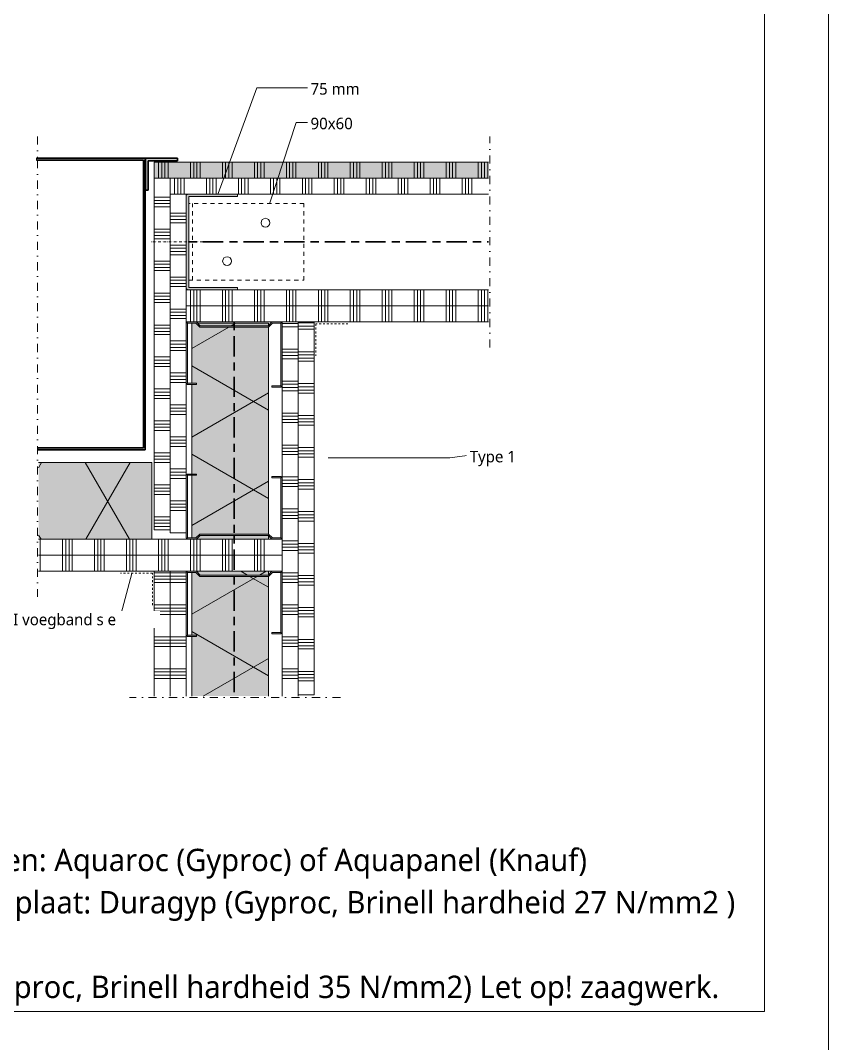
# Model space of a CAD drawing. Header units: millimetres. Extents: x -617 to 12931, y -7813 to -1363.
# Drawn here: x 12299 to 12931, y -2823 to -2023 of the extents above; entities that cross this region are included whole.
import ezdxf

# ---------------------------------------------------------------- set-up
doc = ezdxf.new("R2010")
doc.units = ezdxf.units.MM
for name, pattern in [('Center', [31.75, 6.35, -4.7625, 15.875, -4.7625]), ('Dash', [6.35, 3.175, -3.175]), ('Dash dot', [15.875, 6.35, -4.7625, 0, -4.7625]), ('Streep 1_5', [3, 1.5, -1.5]), ('Streep-stip _ detail', [4, 2, -1, 0, -1])]:
    doc.linetypes.add(name, pattern=pattern)
for name, color, linetype, lineweight in [('A-ANNO-IDEN', 131, 'Continuous', 18), ('A-DETL', 90, 'Continuous', 13), ('A-DETL-CNTR', 5, 'Center', 35), ('A-DETL-GENF', 92, 'Continuous', 18), ('A-DETL-THIN', 151, 'Continuous', 18), ('G-ANNO-TEXT', 231, 'Continuous', 13)]:
    doc.layers.add(name, color=color, linetype=linetype, lineweight=lineweight)
doc.styles.add('Segoe UI_2', font='segoeui.ttf', dxfattribs={"height": 9})
doc.styles.add('Segoe UI_4', font='segoeui.ttf', dxfattribs={"height": 17.5})
pattern_1 = [(60, (0, 60.8), (-51.962, 30), []), (120, (0, 60.8), (-51.962, -30), [])]

# ---------------------------------------------------------------- blocks, each defined once
blk = doc.blocks.new('42 isolatie - Type 1-3760036-22_1 Principedetails metalstud')
at = {"layer": 'A-DETL-GENF'}
h = blk.add_hatch(color=256, dxfattribs=at)
h.paths.add_polyline_path([(229.18, 0.8), (250.28, 0.8), (250.28, 60.8), (161.69, 60.8), (161.69, 0.8), (170.41, 0.8)])
h.paths.add_polyline_path([(52.87, 0.8), (88.44, 0.8), (88.44, 60.8), (0.28, 60.8), (0.28, 0.8)])
at = {"layer": 'A-DETL-GENF', "lineweight": 13}
h = blk.add_hatch(dxfattribs=at)
h.set_pattern_fill('FP_1', color=256, style=0, pattern_type=2)
h.set_pattern_definition(pattern_1)
h.paths.add_polyline_path([(229.18, 0.8), (250.28, 0.8), (250.28, 60.8), (161.69, 60.8), (161.69, 0.8), (170.41, 0.8)])
h.paths.add_polyline_path([(52.87, 0.8), (88.44, 0.8), (88.44, 60.8), (0.28, 60.8), (0.28, 0.8)])
at = {"layer": 'A-DETL-GENF'}
for p, q in [((88.44, 60.8), (0.28, 60.8)), ((0.28, 60.8), (0.28, 0.8)), ((88.44, 60.8), (0.28, 60.8)), ((0.28, 60.8), (0.28, 0.8)), ((250.28, 60.8), (161.69, 60.8)), ((250.28, 60.8), (161.69, 60.8)), ((250.28, 0.8), (250.28, 60.8)), ((250.28, 0.8), (250.28, 60.8)), ((0.28, 0.8), (88.44, 0.8)), ((161.69, 0.8), (250.28, 0.8))]:
    blk.add_line(p, q, dxfattribs=at)
blk = doc.blocks.new('42 isolatie - Type 1-3760037-22_1 Principedetails metalstud')
at = {"layer": 'A-DETL-GENF'}
h = blk.add_hatch(color=256, dxfattribs=at)
h.paths.add_polyline_path([(291.93, 4.51), (291.93, 60.8), (198.28, 60.8), (198.28, 7.09), (195.28, 4.09), (195.28, 0.8), (244.28, 0.8), (244.28, 4.51), (245.28, 4.51), (245.28, 0.8), (291.93, 0.8)])
h.paths.add_polyline_path([(197.28, 7.51), (197.28, 60.51), (196.99, 60.8), (194.28, 60.8), (194.28, 4.51), (197.11, 7.34)])
h.paths.add_polyline_path([(169.28, 4.51), (169.28, 60.8), (166.57, 60.8), (166.28, 60.51), (166.28, 7.51), (168.28, 5.51)])
h.paths.add_polyline_path([(168.28, 4.09), (165.28, 7.09), (165.28, 60.8), (3.28, 60.8), (3.28, 7.09), (0.28, 4.09), (0.28, 0.8), (47.28, 0.8), (47.28, 4.51), (48.28, 4.51), (48.28, 0.8), (118.28, 0.8), (118.28, 4.51), (119.28, 4.51), (119.28, 0.8), (168.28, 0.8)])
h.paths.add_polyline_path([(2.28, 60.51), (1.99, 60.8), (0.28, 60.8), (0.28, 5.51), (2.28, 7.51)])
at = {"layer": 'A-DETL-GENF', "lineweight": 13}
h = blk.add_hatch(dxfattribs=at)
h.set_pattern_fill('FP_1', color=256, style=0, pattern_type=2)
h.set_pattern_definition(pattern_1)
h.paths.add_polyline_path([(291.93, 4.51), (291.93, 60.8), (198.28, 60.8), (198.28, 7.09), (195.28, 4.09), (195.28, 0.8), (244.28, 0.8), (244.28, 4.51), (245.28, 4.51), (245.28, 0.8), (291.93, 0.8)])
h.paths.add_polyline_path([(197.28, 7.51), (197.28, 60.51), (196.99, 60.8), (194.28, 60.8), (194.28, 4.51), (197.11, 7.34)])
h.paths.add_polyline_path([(169.28, 4.51), (169.28, 60.8), (166.57, 60.8), (166.28, 60.51), (166.28, 7.51), (168.28, 5.51)])
h.paths.add_polyline_path([(168.28, 4.09), (165.28, 7.09), (165.28, 60.8), (3.28, 60.8), (3.28, 7.09), (0.28, 4.09), (0.28, 0.8), (47.28, 0.8), (47.28, 4.51), (48.28, 4.51), (48.28, 0.8), (118.28, 0.8), (118.28, 4.51), (119.28, 4.51), (119.28, 0.8), (168.28, 0.8)])
h.paths.add_polyline_path([(2.28, 60.51), (1.99, 60.8), (0.28, 60.8), (0.28, 5.51), (2.28, 7.51)])
at = {"layer": 'A-DETL-GENF'}
for p, q in [((1.99, 60.8), (0.28, 60.8)), ((0.28, 60.8), (0.28, 5.51)), ((1.99, 60.8), (0.28, 60.8)), ((0.28, 60.8), (0.28, 5.51)), ((165.28, 60.8), (3.28, 60.8)), ((165.28, 60.8), (3.28, 60.8)), ((169.28, 60.8), (166.57, 60.8)), ((169.28, 60.8), (166.57, 60.8)), ((196.99, 60.8), (194.28, 60.8)), ((196.99, 60.8), (194.28, 60.8)), ((291.93, 60.8), (198.28, 60.8)), ((291.93, 60.8), (198.28, 60.8)), ((0.28, 4.09), (0.28, 0.8)), ((0.28, 0.8), (47.28, 0.8)), ((0.28, 0.8), (47.28, 0.8)), ((48.28, 0.8), (118.28, 0.8)), ((48.28, 0.8), (118.28, 0.8)), ((119.28, 0.8), (168.28, 0.8)), ((119.28, 0.8), (168.28, 0.8)), ((195.28, 0.8), (244.28, 0.8)), ((195.28, 0.8), (244.28, 0.8)), ((245.28, 0.8), (291.93, 0.8)), ((245.28, 0.8), (291.93, 0.8))]:
    blk.add_line(p, q, dxfattribs=at)
blk = doc.blocks.new('40  gipsplaat - D12_5-V281-22_1 Principedetails metalstud')
at = {"layer": 'A-DETL-GENF', "lineweight": 13}
h = blk.add_hatch(dxfattribs=at)
h.set_pattern_fill('FP_362', color=256, style=0, pattern_type=2)
h.set_pattern_definition([(270, (12493.336, -2441.272), (25, 1e-15), []), (270, (12490.836, -2441.272), (25, 1e-15), []), (270, (12488.336, -2441.272), (25, 1e-15), []), (270, (12485.836, -2441.272), (25, 1e-15), [])])
h.paths.add_polyline_path([(1, 12.5), (0, 12.5), (0, 0), (190.44, 0), (190.44, 12.5), (5.4, 12.5)])
h.paths.add_polyline_path([(466.85, 12.5), (263.68, 12.5), (263.68, 0), (466.85, 0)])
at = {"layer": 'A-DETL-GENF'}
for p, q in [((1, 12.5), (0, 12.5)), ((0, 12.5), (0, 0)), ((1, 12.5), (0, 12.5)), ((0, 12.5), (0, 0)), ((8, 12.5), (1, 12.5)), ((67, 12.5), (8, 12.5)), ((67, 12.5), (8, 12.5)), ((74, 12.5), (67, 12.5)), ((75, 12.5), (74, 12.5)), ((75, 12.5), (74, 12.5)), ((100, 12.5), (75, 12.5)), ((190.44, 12.5), (100, 12.5)), ((190.44, 12.5), (100, 12.5)), ((466.85, 12.5), (263.68, 12.5)), ((466.85, 12.5), (263.68, 12.5)), ((0, 0), (190.44, 0)), ((263.68, 0), (466.85, 0))]:
    blk.add_line(p, q, dxfattribs=at)
blk = doc.blocks.new('40  gipsplaat - D12_5-V282-22_1 Principedetails metalstud')
at = {"layer": 'A-DETL-GENF', "lineweight": 13}
h = blk.add_hatch(dxfattribs=at)
h.set_pattern_fill('FP_363', color=256, style=0, pattern_type=2)
h.set_pattern_definition([(270, (12493.336, -2428.772), (25, 1e-15), []), (270, (12490.836, -2428.772), (25, 1e-15), []), (270, (12488.336, -2428.772), (25, 1e-15), []), (270, (12485.836, -2428.772), (25, 1e-15), [])])
h.paths.add_polyline_path([(1, 12.5), (0, 12.5), (0, 0), (190.44, 0), (190.44, 12.5), (5.4, 12.5)])
h.paths.add_polyline_path([(454.35, 12.5), (263.68, 12.5), (263.68, 0), (454.35, 0)])
at = {"layer": 'A-DETL-GENF'}
for p, q in [((190.44, 12.5), (0, 12.5)), ((0, 12.5), (0, 0)), ((190.44, 12.5), (0, 12.5)), ((454.35, 12.5), (263.68, 12.5)), ((454.35, 12.5), (263.68, 12.5)), ((454.35, 0), (454.35, 12.5)), ((0, 0), (1, 0)), ((0, 0), (1, 0)), ((1, 0), (8, 0)), ((8, 0), (67, 0)), ((8, 0), (67, 0)), ((67, 0), (74, 0)), ((74, 0), (190.44, 0)), ((74, 0), (190.44, 0)), ((263.68, 0), (380.35, 0)), ((263.68, 0), (380.35, 0)), ((380.35, 0), (387.35, 0)), ((387.35, 0), (446.35, 0)), ((387.35, 0), (446.35, 0)), ((446.35, 0), (453.35, 0)), ((453.35, 0), (454.35, 0)), ((453.35, 0), (454.35, 0))]:
    blk.add_line(p, q, dxfattribs=at)
blk = doc.blocks.new('40  gipsplaat - D12_5-V289-22_1 Principedetails metalstud')
at = {"layer": 'A-DETL-GENF', "lineweight": 13}
h = blk.add_hatch(dxfattribs=at)
h.set_pattern_fill('FP_378', color=256, style=0, pattern_type=2)
h.set_pattern_definition([(90, (-12405.836, 2146.272), (-25, 1e-15), []), (90, (-12403.336, 2146.272), (-25, 1e-15), []), (90, (-12400.836, 2146.272), (-25, 1e-15), []), (90, (-12398.336, 2146.272), (-25, 1e-15), [])])
h.paths.add_polyline_path([(249, -12.5), (249, 0), (0, 0), (0, -12.5), (52.5, -12.5)])
at = {"layer": 'A-DETL-GENF'}
for p, q in [((249, 0), (0, 0)), ((0, 0), (0, -12.5)), ((0, -2.75), (0, -12.5)), ((0, -12.5), (12.5, -12.5)), ((12.5, -12.5), (13.5, -12.5)), ((12.5, -12.5), (13.5, -12.5)), ((13.5, -12.5), (52.5, -12.5)), ((52.5, -12.5), (249, -12.5)), ((52.5, -12.5), (249, -12.5))]:
    blk.add_line(p, q, dxfattribs=at)
blk = doc.blocks.new('40  gipsplaat - stootvast D12_5-V290-22_1 Principedetails metalstud')
at = {"layer": 'A-DETL-GENF'}
blk.add_hatch(color=256, dxfattribs=at).paths.add_polyline_path([(12.5, -12.5), (261.5, -12.5), (261.5, 0), (0, 0), (0, -12.5)])
at = {"layer": 'A-DETL-GENF', "lineweight": 13}
h = blk.add_hatch(dxfattribs=at)
h.set_pattern_fill('FP_379', color=256, style=0, pattern_type=2)
h.set_pattern_definition([(90, (-12393.336, 2133.772), (-25, 1e-15), []), (90, (-12390.836, 2133.772), (-25, 1e-15), []), (90, (-12388.336, 2133.772), (-25, 1e-15), []), (90, (-12385.836, 2133.772), (-25, 1e-15), [])])
h.paths.add_polyline_path([(261.5, -12.5), (261.5, 0), (0, 0), (0, -12.5), (35.83, -12.5)])
at = {"layer": 'A-DETL-GENF'}
for p, q in [((261.5, 0), (0, 0)), ((0, 0), (0, -12.5)), ((261.5, 0), (0, 0)), ((0, 0), (0, -12.5)), ((0, -12.5), (12.5, -12.5)), ((12.5, -12.5), (261.5, -12.5)), ((12.5, -12.5), (261.5, -12.5))]:
    blk.add_line(p, q, dxfattribs=at)
blk = doc.blocks.new('40  gipsplaat - D12_5-V291-22_1 Principedetails metalstud')
at = {"layer": 'A-DETL-GENF', "lineweight": 13}
h = blk.add_hatch(dxfattribs=at)
h.set_pattern_fill('FP_380', color=256, style=0, pattern_type=2)
h.set_pattern_definition([(90, (-12418.336, 2246.272), (-25, 1e-15), []), (90, (-12415.836, 2246.272), (-25, 1e-15), []), (90, (-12413.336, 2246.272), (-25, 1e-15), []), (90, (-12410.836, 2246.272), (-25, 1e-15), [])])
h.paths.add_polyline_path([(236.5, -12.5), (236.5, 0), (0, 0), (0, -12.5), (100, -12.5)])
at = {"layer": 'A-DETL-GENF'}
for p, q in [((236.5, 0), (0, 0)), ((0, 0), (0, -12.5)), ((0, 0), (0, -12.5)), ((0, -12.5), (1, -12.5)), ((0, -12.5), (1, -12.5)), ((1, -12.5), (8, -12.5)), ((8, -12.5), (67, -12.5)), ((8, -12.5), (67, -12.5)), ((67, -12.5), (74, -12.5)), ((74, -12.5), (75, -12.5)), ((74, -12.5), (75, -12.5)), ((75, -12.5), (100, -12.5)), ((100, -12.5), (236.5, -12.5)), ((100, -12.5), (236.5, -12.5))]:
    blk.add_line(p, q, dxfattribs=at)
blk = doc.blocks.new('40  gipsplaat - D12_5-V292-22_1 Principedetails metalstud')
at = {"layer": 'A-DETL-GENF', "lineweight": 13}
h = blk.add_hatch(dxfattribs=at)
h.set_pattern_fill('FP_381', color=256, style=0, pattern_type=2)
h.set_pattern_definition([(90, (-12418.336, 2233.772), (-25, 1e-15), []), (90, (-12415.836, 2233.772), (-25, 1e-15), []), (90, (-12413.336, 2233.772), (-25, 1e-15), []), (90, (-12410.836, 2233.772), (-25, 1e-15), [])])
h.paths.add_polyline_path([(236.5, -12.5), (236.5, 0), (0, 0), (0, -12.5), (40, -12.5)])
at = {"layer": 'A-DETL-GENF'}
for p, q in [((1, 0), (0, 0)), ((0, 0), (0, -12.5)), ((1, 0), (0, 0)), ((40, 0), (1, 0)), ((236.5, 0), (40, 0)), ((236.5, 0), (40, 0)), ((0, -12.5), (236.5, -12.5)), ((0, -12.5), (236.5, -12.5))]:
    blk.add_line(p, q, dxfattribs=at)
blk = doc.blocks.new('40  gipsplaat - D12_5-2957552-22_1 Principedetails metalstud')
at = {"layer": 'A-DETL-GENF', "lineweight": 13}
h = blk.add_hatch(dxfattribs=at)
h.set_pattern_fill('FP_382', color=256, style=0, pattern_type=2)
h.set_pattern_definition([(270, (2562.42, 12503.336), (25, 1e-15), []), (270, (2564.92, 12503.336), (25, 1e-15), []), (270, (2567.42, 12503.336), (25, 1e-15), []), (270, (2569.92, 12503.336), (25, 1e-15), [])])
h.paths.add_polyline_path([(1, -12.5), (293.65, -12.5), (293.65, 0), (1, 0)])
at = {"layer": 'A-DETL-GENF'}
for p, q in [((50.65, 0), (1, 0)), ((50.65, 0), (1, 0)), ((58.65, 0), (50.65, 0)), ((97.65, 0), (58.65, 0)), ((124.65, 0), (97.65, 0)), ((124.65, 0), (97.65, 0)), ((163.65, 0), (124.65, 0)), ((171.65, 0), (163.65, 0)), ((243.65, 0), (171.65, 0)), ((243.65, 0), (171.65, 0)), ((253.65, 0), (243.65, 0)), ((292.65, 0), (253.65, 0)), ((293.65, 0), (292.65, 0)), ((293.65, 0), (292.65, 0)), ((293.65, -12.5), (293.65, 0)), ((293.65, -12.5), (293.65, 0)), ((1, -12.5), (2, -12.5)), ((1, -12.5), (2, -12.5)), ((2, -12.5), (293.65, -12.5))]:
    blk.add_line(p, q, dxfattribs=at)
blk = doc.blocks.new('40  gipsplaat - D12_5-2957553-22_1 Principedetails metalstud')
at = {"layer": 'A-DETL-GENF', "lineweight": 13}
h = blk.add_hatch(dxfattribs=at)
h.set_pattern_fill('FP_383', color=256, style=0, pattern_type=2)
h.set_pattern_definition([(270, (2560.42, 12515.836), (25, 1e-15), []), (270, (2562.92, 12515.836), (25, 1e-15), []), (270, (2565.42, 12515.836), (25, 1e-15), []), (270, (2567.92, 12515.836), (25, 1e-15), [])])
h.paths.add_polyline_path([(0, -12.5), (291.65, -12.5), (291.65, 0), (0, 0)])
at = {"layer": 'A-DETL-GENF'}
for p, q in [((291.65, 0), (0, 0)), ((0, 0), (0, -12.5)), ((291.65, 0), (0, 0)), ((0, 0), (0, -12.5)), ((291.65, -12.5), (291.65, 0)), ((291.65, -12.5), (291.65, 0)), ((0, -12.5), (291.65, -12.5)), ((0, -12.5), (291.65, -12.5))]:
    blk.add_line(p, q, dxfattribs=at)
blk = doc.blocks.new('40  gipsplaat - D12_5-2957554-22_1 Principedetails metalstud')
at = {"layer": 'A-DETL-GENF', "lineweight": 13}
h = blk.add_hatch(dxfattribs=at)
h.set_pattern_fill('FP_384', color=256, style=0, pattern_type=2)
h.set_pattern_definition([(90, (-2168.772, -12428.336), (-25, 1e-15), []), (90, (-2171.272, -12428.336), (-25, 1e-15), []), (90, (-2173.772, -12428.336), (-25, 1e-15), []), (90, (-2176.272, -12428.336), (-25, 1e-15), [])])
h.paths.add_polyline_path([(265, 0), (0, 0), (0, -12.5), (265, -12.5)])
at = {"layer": 'A-DETL-GENF'}
for p, q in [((1, 0), (0, 0)), ((0, 0), (0, -12.5)), ((1, 0), (0, 0)), ((0, 0), (0, -12.5)), ((74, 0), (1, 0)), ((101, 0), (74, 0)), ((101, 0), (74, 0)), ((140, 0), (101, 0)), ((148, 0), (140, 0)), ((220, 0), (148, 0)), ((220, 0), (148, 0)), ((230, 0), (220, 0)), ((265, 0), (230, 0)), ((265, -12.5), (265, 0)), ((265, -12.5), (265, 0)), ((0, -12.5), (262.5, -12.5)), ((262.5, -12.5), (265, -12.5)), ((262.5, -12.5), (265, -12.5))]:
    blk.add_line(p, q, dxfattribs=at)
blk = doc.blocks.new('40  gipsplaat - D12_5-2957555-22_1 Principedetails metalstud')
at = {"layer": 'A-DETL-GENF', "lineweight": 13}
h = blk.add_hatch(dxfattribs=at)
h.set_pattern_fill('FP_385', color=256, style=0, pattern_type=2)
h.set_pattern_definition([(90, (-2156.272, -12415.836), (-25, 1e-15), []), (90, (-2158.772, -12415.836), (-25, 1e-15), []), (90, (-2161.272, -12415.836), (-25, 1e-15), []), (90, (-2163.772, -12415.836), (-25, 1e-15), [])])
h.paths.add_polyline_path([(275, 0), (0, 0), (0, -12.5), (275, -12.5)])
at = {"layer": 'A-DETL-GENF'}
for p, q in [((275, 0), (0, 0)), ((0, 0), (0, -12.5)), ((275, 0), (0, 0)), ((0, 0), (0, -12.5)), ((275, -12.5), (275, 0)), ((275, -12.5), (275, 0)), ((0, -12.5), (275, -12.5)), ((0, -12.5), (275, -12.5))]:
    blk.add_line(p, q, dxfattribs=at)
blk = doc.blocks.new('22 metalstud profiel - 75 mm vert-4394546-22_1 Principedetails metalstud')
at = {"layer": 'A-DETL-GENF'}
blk.add_hatch(color=256, dxfattribs=at).paths.add_polyline_path([(-37.5, 50), (-37.5, 1), (-36.5, 0), (-29.5, 0), (-26.5, 3), (26.5, 3), (29.5, 0), (36.5, 0), (37.5, 1), (37.5, 48), (36.5, 49), (29.5, 49), (29.5, 48), (36.5, 48), (36.5, 1), (29.91, 1), (26.91, 4), (-26.91, 4), (-29.91, 1), (-36.5, 1), (-36.5, 50), (-29.5, 50), (-29.5, 51), (-36.5, 51)])
for p, q in [((-36.5, 51), (-37.5, 50)), ((-37.5, 50), (-37.5, 1)), ((-29.5, 51), (-36.5, 51)), ((-36.5, 1), (-36.5, 50)), ((-36.5, 50), (-29.5, 50)), ((-29.5, 50), (-29.5, 51)), ((36.5, 49), (29.5, 49)), ((29.5, 49), (29.5, 48)), ((37.5, 48), (36.5, 49)), ((29.5, 48), (36.5, 48)), ((36.5, 48), (36.5, 1)), ((37.5, 1), (37.5, 48)), ((-37.5, 1), (-36.5, 0)), ((-29.91, 1), (-36.5, 1)), ((-36.5, 0), (-29.5, 0)), ((-26.91, 4), (-29.91, 1)), ((-29.5, 0), (-26.5, 3)), ((26.91, 4), (-26.91, 4)), ((-26.5, 3), (26.5, 3)), ((26.5, 3), (29.5, 0)), ((29.91, 1), (26.91, 4)), ((29.5, 0), (36.5, 0)), ((36.5, 1), (29.91, 1)), ((36.5, 0), (37.5, 1))]:
    blk.add_line(p, q, dxfattribs=at)
blk = doc.blocks.new('22 metalstud profiel - 75 mm vert-V64-22_1 Principedetails metalstud')
at = {"layer": 'A-DETL-GENF'}
blk.add_hatch(color=256, dxfattribs=at).paths.add_polyline_path([(-37.5, -50), (-36.5, -51), (-29.5, -51), (-29.5, -50), (-36.5, -50), (-36.5, -1), (-29.91, -1), (-26.91, -4), (26.91, -4), (29.91, -1), (36.5, -1), (36.5, -48), (29.5, -48), (29.5, -49), (36.5, -49), (37.5, -48), (37.5, -1), (36.5, 0), (29.5, 0), (26.5, -3), (-26.5, -3), (-29.5, 0), (-36.5, 0), (-37.5, -1)])
for p, q in [((-36.5, 0), (-37.5, -1)), ((-29.5, 0), (-36.5, 0)), ((-26.5, -3), (-29.5, 0)), ((29.5, 0), (26.5, -3)), ((36.5, 0), (29.5, 0)), ((37.5, -1), (36.5, 0)), ((-36.5, -50), (-36.5, -1)), ((-36.5, -1), (-29.91, -1)), ((-29.91, -1), (-26.91, -4)), ((-26.91, -4), (26.91, -4)), ((26.5, -3), (-26.5, -3)), ((26.91, -4), (29.91, -1)), ((29.91, -1), (36.5, -1)), ((36.5, -1), (36.5, -48)), ((37.5, -48), (37.5, -1)), ((36.5, -48), (29.5, -48)), ((29.5, -48), (29.5, -49)), ((36.5, -49), (37.5, -48)), ((-37.5, -50), (-36.5, -51)), ((-29.5, -50), (-36.5, -50)), ((-36.5, -51), (-29.5, -51)), ((-29.5, -51), (-29.5, -50)), ((29.5, -49), (36.5, -49))]:
    blk.add_line(p, q, dxfattribs=at)
blk = doc.blocks.new('00 afbreeklijn 1 s l - Type 1-2338417-22_1 Principedetails metalstud')
at = {"layer": 'A-DETL-GENF', "linetype": 'Dash dot'}
for p, q in [((321.5, 0), (-20, 0)), ((340, 0), (322.99, 0)), ((321.5, -71.25), (-20, -71.25)), ((340, -71.25), (322.99, -71.25))]:
    blk.add_line(p, q, dxfattribs=at)
blk = doc.blocks.new('22 verzwaard metalstud profiel - 75 mm-4398024-22_1 Principedetails metalstud')
at = {"layer": 'A-DETL-GENF'}
blk.add_hatch(color=256, dxfattribs=at).paths.add_polyline_path([(37.5, 40), (35.5, 40), (35.5, 2), (-35.5, 2), (-35.5, 40), (-37.5, 40), (-37.5, 1), (-36.5, 0), (36.5, 0), (37.5, 1)])
for p, q in [((-35.5, 40), (-37.5, 40)), ((-37.5, 40), (-37.5, 1)), ((-37.5, 40), (-37.5, 1)), ((-37.5, 40), (-35.5, 40)), ((-35.5, 2), (-35.5, 40)), ((-35.5, 40), (-35.5, 2)), ((37.5, 40), (35.5, 40)), ((35.5, 40), (35.5, 2)), ((35.5, 40), (35.5, 2)), ((35.5, 40), (37.5, 40)), ((37.5, 1), (37.5, 40)), ((37.5, 40), (37.5, 1)), ((-37.5, 1), (-36.5, 0)), ((-37.5, 1), (-36.5, 0)), ((-36.5, 0), (36.5, 0)), ((36.5, 0), (-36.5, 0)), ((35.5, 2), (-35.5, 2)), ((-35.5, 2), (35.5, 2)), ((36.5, 0), (37.5, 1)), ((37.5, 1), (36.5, 0))]:
    blk.add_line(p, q, dxfattribs=at)
blk = doc.blocks.new('00 Afbreeklijn 0 s l - Type 1-2130519-22_1 Principedetails metalstud')
at = {"layer": 'A-DETL-GENF', "linetype": 'Dash dot'}
blk.add_line((145, 0), (-20, 0), dxfattribs=at)
blk = doc.blocks.new('40  gipsplaat - D12_5-V308-22_1 Principedetails metalstud')
at = {"layer": 'A-DETL-GENF', "lineweight": 13}
h = blk.add_hatch(dxfattribs=at)
h.set_pattern_fill('FP_402', color=256, style=0, pattern_type=2)
h.set_pattern_definition([(270, (2562.42, 12415.836), (25, 1e-15), []), (270, (2564.92, 12415.836), (25, 1e-15), []), (270, (2567.42, 12415.836), (25, 1e-15), []), (270, (2569.92, 12415.836), (25, 1e-15), [])])
h.paths.add_polyline_path([(1, 0), (98.65, 0), (98.65, 12.5), (1, 12.5)])
at = {"layer": 'A-DETL-GENF'}
for p, q in [((98.65, 12.5), (1, 12.5)), ((98.65, 12.5), (1, 12.5)), ((98.65, 0), (98.65, 12.5)), ((98.65, 0), (98.65, 12.5)), ((1, 0), (98.65, 0))]:
    blk.add_line(p, q, dxfattribs=at)
blk = doc.blocks.new('40  gipsplaat - D12_5-V309-22_1 Principedetails metalstud')
at = {"layer": 'A-DETL-GENF', "lineweight": 13}
h = blk.add_hatch(dxfattribs=at)
h.set_pattern_fill('FP_403', color=256, style=0, pattern_type=2)
h.set_pattern_definition([(270, (2562.42, 12428.336), (25, 1e-15), []), (270, (2564.92, 12428.336), (25, 1e-15), []), (270, (2567.42, 12428.336), (25, 1e-15), []), (270, (2569.92, 12428.336), (25, 1e-15), [])])
h.paths.add_polyline_path([(1, 0), (98.65, 0), (98.65, 12.5), (1, 12.5)])
at = {"layer": 'A-DETL-GENF'}
for p, q in [((98.65, 12.5), (1, 12.5)), ((98.65, 12.5), (1, 12.5)), ((98.65, 0), (98.65, 12.5)), ((98.65, 0), (98.65, 12.5)), ((1, 0), (98.65, 0)), ((1, 0), (98.65, 0))]:
    blk.add_line(p, q, dxfattribs=at)
blk = doc.blocks.new('00 afbreeklijn 1 s l - Type 1-2338414-22_1 Principedetails metalstud')
at = {"layer": 'A-DETL-GENF', "linetype": 'Dash dot'}
blk.add_line((145, 0), (-20, 0), dxfattribs=at)
blk = doc.blocks.new('42 voegband - 42 DI voegband s e-2057820-22_1 Principedetails metalstud')
at = {"layer": 'A-DETL-GENF', "linetype": 'Streep 1_5'}
for p, q in [((-1.5, -1.5), (-26.5, -1.5)), ((-1.5, -26.5), (-1.5, -1.5))]:
    blk.add_line(p, q, dxfattribs=at)
blk = doc.blocks.new('30 L-anker plat a e - 90x60-2057174-22_1 Principedetails metalstud')
at = {"layer": 'A-DETL-GENF', "linetype": 'Dash'}
for p, q in [((35, 90), (-25, 90)), ((-25, 90), (-25, 0)), ((35, 0), (35, 90)), ((35, 3), (-25, 3)), ((35, 0), (-25, 0))]:
    blk.add_line(p, q, dxfattribs=at)
at = {"layer": 'A-DETL-GENF', "linetype": 'Streep-stip _ detail', "lineweight": 13}
blk.add_line((5, 15), (5, -30), dxfattribs=at)
at = {"layer": 'A-DETL-GENF', "lineweight": 13}
for centre in [(-10, 60), (20, 30)]:
    blk.add_circle(centre, 3.5, dxfattribs=at)

msp = doc.modelspace()

# ---------------------------------------------------------------- hatches: boundary and pattern name
at = {"layer": 'A-DETL-GENF'}
for points in [[(12312.35, -2358.77), (12396.34, -2358.77), (12396.34, -2130.77), (12311.34, -2130.77), (12311.34, -2132.27), (12394.84, -2132.27), (12394.84, -2357.27), (12312.35, -2357.27)], [(12396.61, -2155.77), (12398.61, -2155.77), (12398.61, -2132.77), (12421.61, -2132.77), (12421.61, -2130.77), (12396.61, -2130.77), (12396.61, -2149.02)]]:
    msp.add_hatch(color=7, dxfattribs=at).paths.add_polyline_path(points)

# ---------------------------------------------------------------- linework, layer by layer
at = {"layer": 'A-ANNO-IDEN'}
for p, q in [((12453.42, -2158.27), (12483.51, -2075.75)), ((12483.51, -2075.75), (12523.63, -2075.75)), ((12493.85, -2165.62), (12514.3, -2102.83)), ((12514.3, -2102.83), (12523.63, -2102.83)), ((12539.26, -2365.12), (12634.41, -2365.12)), ((12634.41, -2365.12), (12648.12, -2363.34)), ((12385.92, -2455.56), (12376.39, -2490.72)), ((12376.39, -2490.72), (12381.77, -2490.72))]:
    msp.add_line(p, q, dxfattribs=at)
at = {"layer": 'A-DETL', "lineweight": 18}
for p, q in [((12930.71, -1363.15), (12930.71, -4333.15)), ((12880.71, -1523.15), (12880.71, -2798.15)), ((10880.71, -2798.15), (12880.71, -2798.15))]:
    msp.add_line(p, q, dxfattribs=at)
at = {"layer": 'A-DETL', "lineweight": 35}
for p, q in [((12396.34, -2130.77), (12311.34, -2130.77)), ((12311.34, -2132.27), (12394.84, -2132.27)), ((12394.84, -2132.27), (12394.84, -2357.27)), ((12396.34, -2358.77), (12396.34, -2130.77)), ((12396.61, -2130.77), (12396.61, -2155.77)), ((12421.61, -2130.77), (12396.61, -2130.77)), ((12398.61, -2155.77), (12398.61, -2132.77)), ((12398.61, -2132.77), (12421.61, -2132.77)), ((12421.61, -2132.77), (12421.61, -2130.77)), ((12396.61, -2155.77), (12398.61, -2155.77)), ((12394.84, -2357.27), (12312.35, -2357.27)), ((12312.35, -2358.77), (12396.34, -2358.77))]:
    msp.add_line(p, q, dxfattribs=at)
at = {"layer": 'A-DETL-CNTR'}
for p, q in [((12430.34, -2196.27), (12664.84, -2196.27)), ((12465.84, -2258.77), (12465.84, -2424.77)), ((12465.84, -2425.77), (12465.84, -2456.77)), ((12465.84, -2457.77), (12465.84, -2551.42))]:
    msp.add_line(p, q, dxfattribs=at)
at = {"layer": 'A-DETL-THIN'}
for p, q in [((12311.34, -2130.77), (12311.34, -2132.27)), ((12312.35, -2357.27), (12312.35, -2358.77))]:
    msp.add_line(p, q, dxfattribs=at)

# ---------------------------------------------------------------- block references
at = {"layer": 'A-DETL-GENF', "linetype": 'Dash dot'}
for name, p, rotation in [('00 afbreeklijn 1 s l - Type 1-2338417-22_1 Principedetails metalstud', (12240.66, -2453.77), 89.99999999999987), ('00 Afbreeklijn 0 s l - Type 1-2130519-22_1 Principedetails metalstud', (12665.84, -2133.77), 270)]:
    msp.add_blockref(name, p, dxfattribs=dict(at, rotation=rotation))
at = {"layer": 'A-DETL-GENF'}
for name, p in [('40  gipsplaat - stootvast D12_5-V290-22_1 Principedetails metalstud', (12403.34, -2133.77)), ('40  gipsplaat - D12_5-V289-22_1 Principedetails metalstud', (12415.84, -2146.27)), ('40  gipsplaat - D12_5-V292-22_1 Principedetails metalstud', (12428.34, -2233.77)), ('40  gipsplaat - D12_5-V291-22_1 Principedetails metalstud', (12428.34, -2246.27)), ('42 isolatie - Type 1-3760036-22_1 Principedetails metalstud', (12151.21, -2429.57)), ('22 metalstud profiel - 75 mm vert-4394546-22_1 Principedetails metalstud', (12465.84, -2428.77)), ('22 metalstud profiel - 75 mm vert-V64-22_1 Principedetails metalstud', (12465.84, -2453.77))]:
    msp.add_blockref(name, p, dxfattribs=at)
for name, p, rotation in [('40  gipsplaat - D12_5-2957555-22_1 Principedetails metalstud', (12415.84, -2146.27), 270), ('40  gipsplaat - D12_5-2957554-22_1 Principedetails metalstud', (12428.34, -2158.77), 270), ('22 verzwaard metalstud profiel - 75 mm-4398024-22_1 Principedetails metalstud', (12428.34, -2196.27), 270.0000000000001), ('22 metalstud profiel - 75 mm vert-4394546-22_1 Principedetails metalstud', (12465.84, -2258.77), 180), ('42 isolatie - Type 1-3760037-22_1 Principedetails metalstud', (12431.83, -2259.49), 269.9999999999999), ('40  gipsplaat - D12_5-2957552-22_1 Principedetails metalstud', (12503.34, -2552.42), 90), ('40  gipsplaat - D12_5-2957553-22_1 Principedetails metalstud', (12515.84, -2550.42), 90), ('40  gipsplaat - D12_5-V282-22_1 Principedetails metalstud', (12503.34, -2428.77), 180), ('40  gipsplaat - D12_5-V281-22_1 Principedetails metalstud', (12503.34, -2441.27), 180), ('40  gipsplaat - D12_5-V308-22_1 Principedetails metalstud', (12415.84, -2552.42), 90), ('40  gipsplaat - D12_5-V309-22_1 Principedetails metalstud', (12428.34, -2552.42), 90)]:
    msp.add_blockref(name, p, dxfattribs=dict(at, rotation=rotation))
at = {"layer": 'A-DETL-GENF', "linetype": 'Streep-stip _ detail', "lineweight": 13, "rotation": 270.0000000000001}
msp.add_blockref('30 L-anker plat a e - 90x60-2057174-22_1 Principedetails metalstud', (12430.34, -2191.27), dxfattribs=at)
at = {"layer": 'A-DETL-GENF', "linetype": 'Streep 1_5', "rotation": 90}
msp.add_blockref('42 voegband - 42 DI voegband s e-2057820-22_1 Principedetails metalstud', (12528.34, -2258.77), dxfattribs=at)
at = {"layer": 'A-DETL-GENF', "linetype": 'Streep 1_5'}
msp.add_blockref('42 voegband - 42 DI voegband s e-2057820-22_1 Principedetails metalstud', (12403.34, -2453.77), dxfattribs=at)
at = {"layer": 'A-DETL-GENF', "linetype": 'Dash dot'}
msp.add_blockref('00 afbreeklijn 1 s l - Type 1-2338414-22_1 Principedetails metalstud', (12403.99, -2552.42), dxfattribs=at)

# ---------------------------------------------------------------- texts
at = {"layer": 'G-ANNO-TEXT', "color": 7, "char_height": 17.5, "attachment_point": 1, "style": 'Segoe UI_4'}
for s, insert, width in [('- bij sanitaire ruimte met 2x waterbestendige cementplaten: Aquaroc (Gyproc) of Aquapanel (Knauf)', (11677.28, -2670.84), 1316.7717), ('- als wandbescherming met 1x vezelversterkte gipskartonplaat: Duragyp (Gyproc, Brinell hardheid 27 N/mm2 )', (11677.28, -2703.91), 1455.0628), ('- als wandbescherming met 1x gipsvezelplaat: Rigidur (Gyproc, Brinell hardheid 35 N/mm2) Let op! zaagwerk.', (11677.28, -2770.06), 1444.24)]:
    msp.add_mtext(s, dxfattribs=dict(at, insert=insert, width=width))

# ---------------------------------------------------------------- next in the draw order: texts
at = {"layer": 'A-ANNO-IDEN', "lineweight": 13, "char_height": 9, "attachment_point": 1, "style": 'Segoe UI_2', "bg_fill": 3, "box_fill_scale": 1.25, "bg_fill_color": 9, "bg_fill_true_color": 13158600, "bg_fill_transparency": 0}
for s, insert, width in [('75 mm', (12525.58, -2072.04), 49.3038), ('90x60', (12525.58, -2099.13), 42.4894), ('Type 1', (12650.06, -2359.63), 47.2996), ('42 DI voegband s e', (12267.97, -2487.01), 137.4894)]:
    msp.add_mtext(s, dxfattribs=dict(at, insert=insert, width=width))

doc.saveas('drawing.dxf')
